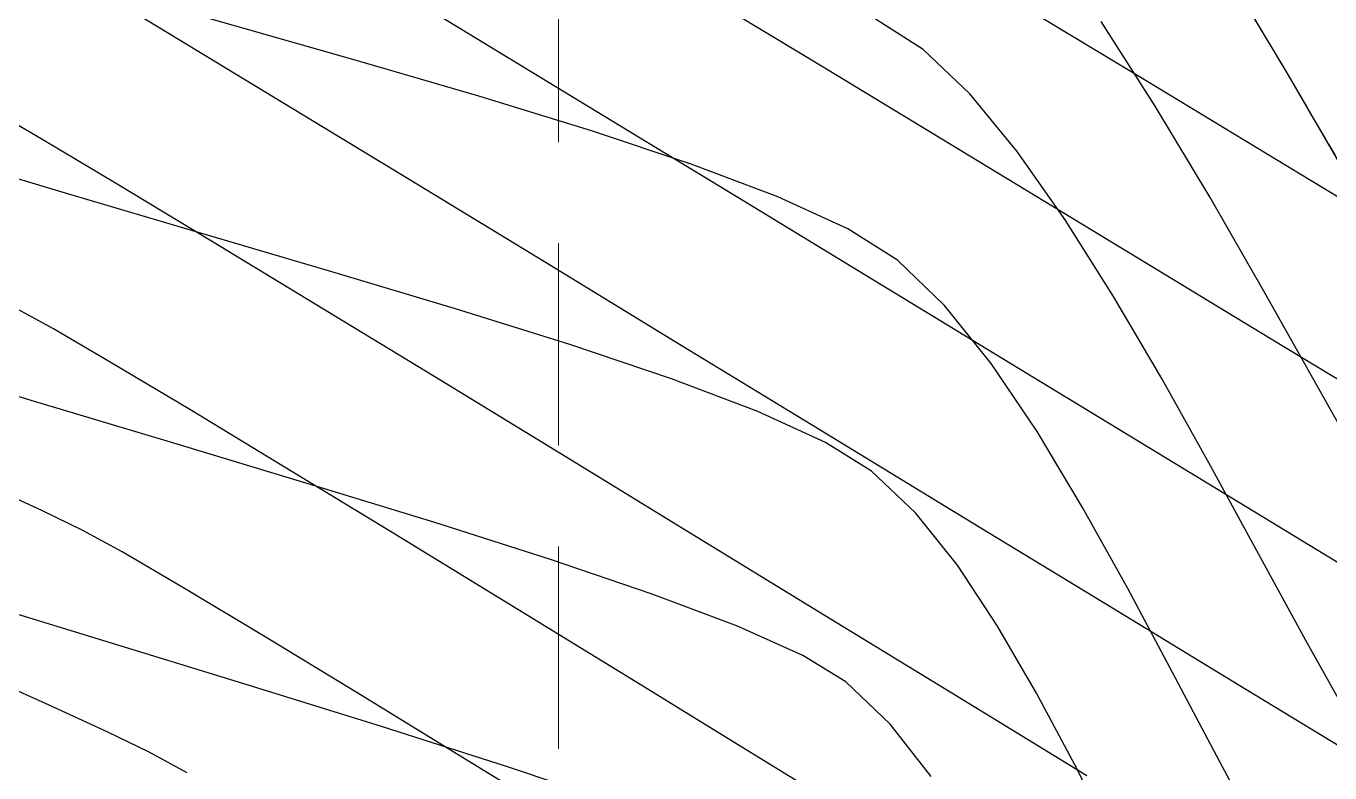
# Model space of a CAD drawing. Header units: inches. Extents: x 2547543 to 2548696, y 7125653 to 7126375.
# Drawn here: x 2547839.05 to 2547864.85, y 7125817.9 to 7125832.67 of the extents above; entities that cross this region are included whole.
import ezdxf

# ---------------------------------------------------------------- set-up
doc = ezdxf.new("R2010")
doc.units = ezdxf.units.IN
doc.header["$MEASUREMENT"] = 0
doc.linetypes.add('DASHED2', pattern=[0.375, 0.25, -0.125])
doc.linetypes.add('HIDDEN', pattern=[0.375, 0.25, -0.125])
for name, color, linetype in [('CONT-MJR', 6, 'Continuous'), ('CONT-MNR', 14, 'Continuous'), ('GRID', 254, 'HIDDEN'), ('V-100YR-LINE', 2, 'DASHED2'), ('V-TOPO-MAJR-E', 6, 'Continuous'), ('V-TOPO-MINR-E', 14, 'Continuous')]:
    doc.layers.add(name, color=color, linetype=linetype)

msp = doc.modelspace()

# ---------------------------------------------------------------- linework, layer by layer
at = {"layer": 'CONT-MJR', "color": 35, "elevation": 570}
for points in [[(2547843.195554235, 7125832.673972107), (2547840.71313932, 7125833.385446154)], [(2547845.647439211, 7125831.973374998), (2547843.195554235, 7125832.673972107)], [(2547850.214643662, 7125830.60789054), (2547848.007550327, 7125831.284424564)], [(2547852.207475293, 7125829.94454266), (2547850.214643662, 7125830.60789054)], [(2547859.954240448, 7125823.150860582), (2547859.052887005, 7125824.652794752)], [(2547860.847474223, 7125821.544362344), (2547859.954240448, 7125823.150860582)], [(2547863.490605445, 7125816.587382806), (2547862.614441931, 7125818.213633496)]]:
    msp.add_lwpolyline(points, dxfattribs=at)
at = {"layer": 'CONT-MJR', "color": 35, "extrusion": (-0.2802191618891557, -0.9599360506357386, 0), "elevation": -7554298.173963821}
msp.add_lwpolyline([(448976.6837030191, 570.0000000000009), (448974.2250901614, 570.0000000000009)], dxfattribs=at)
at = {"layer": 'CONT-MJR', "color": 35, "extrusion": (0.353698160013772, 0.9353596161920144, 0), "elevation": 7566384.199748028}
msp.add_lwpolyline([(137233.0410515615, 570.0000000000009), (137234.8770577107, 570.0000000000009)], dxfattribs=at)
at = {"layer": 'CONT-MJR', "color": 35, "extrusion": (-0.4176889770766263, -0.90859007172029, 0), "elevation": -7538668.249938413}
msp.add_lwpolyline([(-661424.0493748873, 570.0000000000009), (-661425.5688461028, 570.0000000000009)], dxfattribs=at)
at = {"layer": 'CONT-MJR', "color": 35, "extrusion": (0.5331262517232399, 0.8460356964830318, 0), "elevation": 7387033.962680791}
msp.add_lwpolyline([(1643388.624966149, 570), (1643389.786362762, 570)], dxfattribs=at)
at = {"layer": 'CONT-MJR', "color": 35, "extrusion": (0.6919763736466956, 0.7219201467716281, 0), "elevation": 6907335.180170271}
msp.add_lwpolyline([(3091554.569511886, 570.0000000000009), (3091555.861900246, 570.0000000000009)], dxfattribs=at)
at = {"layer": 'CONT-MJR', "color": 35, "extrusion": (0.7793508417049683, 0.626587795551236, 0), "elevation": 6450630.993225584}
msp.add_lwpolyline([(3957061.675161, 570), (3957063.145405331, 570)], dxfattribs=at)
at = {"layer": 'CONT-MJR', "color": 35, "extrusion": (0.8286972239959411, 0.5596971600262243, 0), "elevation": 6099707.545274466}
msp.add_lwpolyline([(4479121.632404888, 570), (4479123.259513204, 570)], dxfattribs=at)
at = {"layer": 'CONT-MJR', "color": 35, "extrusion": (0.8823771196779454, 0.4705428977987586, 0), "elevation": 5601178.834615598}
msp.add_lwpolyline([(5088782.179664593, 570.0000000000009), (5088784.063294973, 570.0000000000009)], dxfattribs=at)
at = {"layer": 'CONT-MJR', "color": 35, "extrusion": (0.8843937245435838, 0.4667416201582281, 0), "elevation": 5579229.645195961}
msp.add_lwpolyline([(5112835.385770627, 570), (5112837.272550748, 570)], dxfattribs=at)
at = {"layer": 'CONT-MNR', "color": 35, "extrusion": (0.858466096229348, 0.5128703165759779, 0), "elevation": 5841882.447348181}
msp.add_lwpolyline([(4810561.188259648, 567), (4810563.429065419, 567)], dxfattribs=at)
at = {"layer": 'CONT-MNR', "color": 35, "extrusion": (0.5390615737348736, 0.8422663591302229, 0), "elevation": 7375300.447389161}
msp.add_lwpolyline([(1695288.258279049, 569), (1695289.509920376, 569)], dxfattribs=at)
at = {"layer": 'CONT-MNR', "color": 35, "extrusion": (0.8418662916761335, 0.5396861559642562, 0), "elevation": 5990671.012254829}
msp.add_lwpolyline([(4623951.476401595, 568), (4623953.461190202, 568)], dxfattribs=at)
at = {"layer": 'CONT-MNR', "color": 35}
for points, elevation in [([(2547857.721048397, 7125831.333385199), (2547856.796960207, 7125832.211756127)], 569), ([(2547859.610685857, 7125828.842934934), (2547858.660430027, 7125830.194873598)], 569), ([(2547860.567396644, 7125827.324282817), (2547859.610685857, 7125828.842934934)], 569), ([(2547845.098317881, 7125827.81428948), (2547842.526749127, 7125828.571625377)], 571), ([(2547847.543868005, 7125827.079390003), (2547845.098317881, 7125827.81428948)], 571), ([(2547862.482506126, 7125823.973692659), (2547861.526143148, 7125825.685630855)], 569), ([(2547854.864523416, 7125824.438117142), (2547853.523727205, 7125825.046290517)], 571), ([(2547844.630507984, 7125823.619047601), (2547841.971583332, 7125824.420529102)], 572), ([(2547847.133451165, 7125822.850362143), (2547844.630507984, 7125823.619047601)], 572), ([(2547849.422170498, 7125822.12023136), (2547847.133451165, 7125822.850362143)], 572), ([(2547851.438423608, 7125821.434413879), (2547849.422170498, 7125822.12023136)], 572), ([(2547864.370404544, 7125820.516812006), (2547863.432066339, 7125822.23518184)], 569), ([(2547840.410470893, 7125820.564323656), (2547837.368784664, 7125821.496175519)], 573), ([(2547853.123968121, 7125820.798668329), (2547851.438423608, 7125821.434413879)], 572), ([(2547843.336130227, 7125819.668695107), (2547840.410470893, 7125820.564323656)], 573)]:
    msp.add_lwpolyline(points, dxfattribs=dict(at, elevation=elevation))
at = {"layer": 'CONT-MNR', "color": 35, "extrusion": (0.863310701623858, 0.5046727974259383, 0), "elevation": 5795811.700418236}
msp.add_lwpolyline([(4865966.896535756, 567.0000000000009), (4865969.195126493, 567.0000000000009)], dxfattribs=at)
at = {"layer": 'CONT-MNR', "color": 35, "extrusion": (0.7713368405415495, 0.6364271194908182, 0), "elevation": 6500328.834186627}
msp.add_lwpolyline([(3874889.000622159, 569.0000000000005), (3874890.476646045, 569.0000000000005)], dxfattribs=at)
at = {"layer": 'CONT-MNR', "color": 35, "extrusion": (0.8576224460963618, 0.5142798265066337, 0), "elevation": 5849774.29739226}
msp.add_lwpolyline([(4800956.864769954, 568.0000000000005), (4800958.977408129, 568.0000000000005)], dxfattribs=at)
at = {"layer": 'CONT-MNR', "color": 35, "extrusion": (-0.2867140753971263, -0.9580161997425571, 0), "elevation": -7557161.509797615}
msp.add_lwpolyline([(397796.3153689033, 571.0000000000009), (397793.5561230828, 571.0000000000009)], dxfattribs=at)
at = {"layer": 'CONT-MNR', "color": 35, "extrusion": (0.2822778874020002, 0.9593326817553252, 0), "elevation": 7555239.839229813}
msp.add_lwpolyline([(-432764.768689279, 571.0000000000009), (-432762.0193620704, 571.0000000000009)], dxfattribs=at)
at = {"layer": 'CONT-MNR', "color": 35, "extrusion": (0.866934901512468, 0.498421384512711, 0), "elevation": 5760496.602823136}
msp.add_lwpolyline([(4907718.772357862, 568.0000000000009), (4907720.961574322, 568.0000000000009)], dxfattribs=at)
at = {"layer": 'CONT-MNR', "color": 35, "extrusion": (0.8631210953409792, 0.5049970047212046, 0), "elevation": 5797633.65863082}
msp.add_lwpolyline([(4863788.031843902, 569), (4863789.930363093, 569)], dxfattribs=at)
at = {"layer": 'CONT-MNR', "color": 35, "extrusion": (0.8715693596234103, 0.4902722216948849, 0), "elevation": 5714235.042255009}
msp.add_lwpolyline([(4961503.862557568, 568.0000000000005), (4961506.075936575, 568.0000000000005)], dxfattribs=at)
at = {"layer": 'CONT-MNR', "color": 35, "extrusion": (0.2993068966776793, 0.9541568956944017, 0), "elevation": 7561745.386888854}
msp.add_lwpolyline([(-298239.4817866972, 571.0000000000009), (-298237.1137657096, 571.0000000000009)], dxfattribs=at)
at = {"layer": 'CONT-MNR', "color": 35, "extrusion": (-0.3195423185761477, -0.9475720060443849, 0), "elevation": -7566379.422277449}
msp.add_lwpolyline([(137270.1937050736, 571), (137268.0690021128, 571)], dxfattribs=at)
at = {"layer": 'CONT-MNR', "color": 35, "extrusion": (-0.2907833899560058, -0.9567889109546021, 0), "elevation": -7558779.903666629}
msp.add_lwpolyline([(365672.6855780545, 572.0000000000005), (365669.7631356672, 572.0000000000005)], dxfattribs=at)
at = {"layer": 'CONT-MNR', "color": 35, "extrusion": (0.3536415481261816, 0.93538102153022, 0), "elevation": 7566388.375574491}
msp.add_lwpolyline([(136773.969313175, 571.0000000000009), (136775.7943305308, 571.0000000000009)], dxfattribs=at)
at = {"layer": 'CONT-MNR', "color": 35, "extrusion": (-0.287832238009406, -0.9576808459828863, 0), "elevation": -7557616.616152951}
msp.add_lwpolyline([(388977.4641536598, 572.0000000000009), (388974.5856751341, 572.0000000000009)], dxfattribs=at)
at = {"layer": 'CONT-MNR', "color": 35, "extrusion": (0.872223571041419, 0.489107393237676, 0), "elevation": 5707601.520134175}
msp.add_lwpolyline([(4969131.299585145, 568), (4969133.484187232, 568)], dxfattribs=at)
at = {"layer": 'CONT-MNR', "color": 35, "extrusion": (-0.527137848650729, -0.8497797882509804, 0), "elevation": -7398452.314096015}
msp.add_lwpolyline([(-1591175.12081486, 571), (-1591176.19690292, 571)], dxfattribs=at)
at = {"layer": 'CONT-MNR', "color": 35, "extrusion": (0.8776234605167949, 0.4793506665798287, 0), "elevation": 5651832.360538037}
msp.add_lwpolyline([(5032468.734552438, 569.0000000000005), (5032470.715482641, 569.0000000000005)], dxfattribs=at)
at = {"layer": 'CONT-MNR', "color": 35, "extrusion": (0.6908804340383565, 0.7229690352034258, 0), "elevation": 6912013.715388634}
msp.add_lwpolyline([(3081070.253327969, 571.0000000000009), (3081071.454434698, 571.0000000000009)], dxfattribs=at)
at = {"layer": 'CONT-MNR', "color": 35, "extrusion": (0.7809943184592159, 0.6245381289676596, 0), "elevation": 6440209.755220346}
msp.add_lwpolyline([(3973992.35933961, 571), (3973993.686007527, 571)], dxfattribs=at)
at = {"layer": 'CONT-MNR', "color": 35, "extrusion": (0.8337340864391201, 0.5521661644011934, 0), "elevation": 6058873.42969639}
msp.add_lwpolyline([(4534198.567034082, 571.0000000000005), (4534200.009510388, 571.0000000000005)], dxfattribs=at)
at = {"layer": 'CONT-MNR', "color": 35, "extrusion": (-0.4082839233354899, -0.9128549928360911, 0), "elevation": -7545088.563655934}
msp.add_lwpolyline([(-583536.2070667548, 572), (-583537.6274386081, 572)], dxfattribs=at)
at = {"layer": 'CONT-MNR', "color": 35, "extrusion": (0.8647162703670055, 0.5022606611736338, 0), "elevation": 5782193.970265433}
msp.add_lwpolyline([(4882122.669636114, 571), (4882124.207002608, 571)], dxfattribs=at)
at = {"layer": 'CONT-MNR', "color": 35, "extrusion": (0.8729904375562261, 0.487737322680343, 0), "elevation": 5699789.852323927}
msp.add_lwpolyline([(4978082.732554344, 569), (4978084.624345096, 569)], dxfattribs=at)
at = {"layer": 'CONT-MNR', "color": 35, "extrusion": (-0.5208995930628063, -0.8536179554970729, 0), "elevation": -7409904.417225769}
msp.add_lwpolyline([(-1536941.575744355, 572.0000000000005), (-1536942.570803308, 572.0000000000005)], dxfattribs=at)
at = {"layer": 'CONT-MNR', "color": 35, "extrusion": (-0.2962223804187489, -0.9551189985227234, 0), "elevation": -7560733.963580139}
msp.add_lwpolyline([(322669.1835218375, 573), (322666.3109018919, 573)], dxfattribs=at)
at = {"layer": 'CONT-MNR', "color": 35, "extrusion": (0.6930897518862641, 0.7208512993886028, 0), "elevation": 6902548.767162062}
msp.add_lwpolyline([(3102206.614273379, 572.0000000000009), (3102207.826149474, 572.0000000000009)], dxfattribs=at)
at = {"layer": 'CONT-MNR', "color": 35, "extrusion": (0.8823056112190131, 0.4706769682185905, 0), "elevation": 5601949.437157252}
msp.add_lwpolyline([(5087930.329664153, 571.0000000000009), (5087931.934949843, 571.0000000000009)], dxfattribs=at)
at = {"layer": 'CONT-MNR', "color": 35, "extrusion": (0.3044698129142221, 0.9525219855856234, 0), "elevation": 7563241.308475188}
msp.add_lwpolyline([(-257285.3048077053, 573), (-257282.6846163394, 573)], dxfattribs=at)
at = {"layer": 'CONT-MNR', "color": 35, "extrusion": (0.7873836499622765, 0.616463289881955, 0), "elevation": 6398946.00772243}
msp.add_lwpolyline([(4040092.168301109, 572), (4040093.482946292, 572)], dxfattribs=at)
at = {"layer": 'CONT-MNR', "color": 35, "extrusion": (-0.3196717805561062, -0.9475283387403718, 0), "elevation": -7566389.801402727}
msp.add_lwpolyline([(136238.0966219511, 573), (136235.7938440456, 573)], dxfattribs=at)
at = {"layer": 'CONT-MNR', "color": 35, "extrusion": (0.890757330685276, 0.4544792380631286, 0), "elevation": 5508061.155410126}
msp.add_lwpolyline([(5189423.647330621, 571.0000000000005), (5189425.29036163, 571.0000000000005)], dxfattribs=at)
at = {"layer": 'GRID', "color": 252, "linetype": 'HIDDEN', "lineweight": 0, "ltscale": 16}
msp.add_line((2547849.583313598, 7126356.376313465), (2547849.583313598, 7125726.296813901), dxfattribs=at)
at = {"layer": 'V-100YR-LINE', "color": 5}
for p, q in [((2547863.979674904, 7125831.784128784, 567), (2547862.830432138, 7125833.707784567, 567)), ((2547865.13971112, 7125829.799730804, 567), (2547863.979674904, 7125831.784128784, 567))]:
    msp.add_line(p, q, dxfattribs=at)
at = {"layer": 'V-TOPO-MAJR-E', "color": 35}
for points, elevation in [([(2547861.210433035, 7125831.58889499), (2547858.027370131, 7125833.514921702)], 565), ([(2547864.260640943, 7125829.743620041), (2547861.210433035, 7125831.58889499)], 565), ([(2547867.114499602, 7125828.01778677), (2547864.260640943, 7125829.743620041)], 565), ([(2547842.283076048, 7125825.086249017), (2547840.74546051, 7125826.006172646)], 570)]:
    msp.add_lwpolyline(points, dxfattribs=dict(at, elevation=elevation))
at = {"layer": 'V-TOPO-MAJR-E', "color": 35, "extrusion": (0.4818199238353705, 0.8762702556833012, 0), "elevation": 7471749.845386141}
msp.add_lwpolyline([(1200769.220329695, 570.0000000000009), (1200770.033500141, 570.0000000000009)], dxfattribs=at)
at = {"layer": 'V-TOPO-MAJR-E', "color": 35, "extrusion": (0.5046168293688506, 0.8633434169076223, 0), "elevation": 7437718.291169338}
msp.add_lwpolyline([(1396150.1909466, 570), (1396151.529642812, 570)], dxfattribs=at)
at = {"layer": 'V-TOPO-MAJR-E', "color": 35, "extrusion": (-0.5179115068914856, -0.8554342002921037, 0), "elevation": -7415231.320226597}
msp.add_lwpolyline([(-1511033.21021075, 570.0000000000005), (-1511035.382370811, 570.0000000000005)], dxfattribs=at)
at = {"layer": 'V-TOPO-MAJR-E', "color": 35, "extrusion": (-0.5205087019373538, -0.8538563645060515, 0), "elevation": -7410605.188356622}
msp.add_lwpolyline([(-1533557.964840149, 570), (-1533560.444563964, 570)], dxfattribs=at)
at = {"layer": 'V-TOPO-MAJR-E', "color": 35, "extrusion": (-0.5220628182224024, -0.8529070370384353, 0), "elevation": -7407800.098528315}
msp.add_lwpolyline([(-1547048.34787639, 570), (-1547051.06233331, 570)], dxfattribs=at)
at = {"layer": 'V-TOPO-MAJR-E', "color": 35, "extrusion": (0.5229494166342544, 0.852363717929085, 0), "elevation": 7406187.422170615}
msp.add_lwpolyline([(1554747.508153041, 570), (1554750.384500654, 570)], dxfattribs=at)
at = {"layer": 'V-TOPO-MAJR-E', "color": 35, "extrusion": (-0.5233441172402563, -0.8521214320447625, 0), "elevation": -7405466.574974881}
msp.add_lwpolyline([(-1558174.416474674, 570), (-1558177.381865144, 570)], dxfattribs=at)
at = {"layer": 'V-TOPO-MAJR-E', "color": 35, "extrusion": (-0.523320296264088, -0.8521360616228298, 0), "elevation": -7405510.130329746}
msp.add_lwpolyline([(-1557964.416923424, 570), (-1557967.398506769, 570)], dxfattribs=at)
at = {"layer": 'V-TOPO-MINR-E', "color": 35, "extrusion": (-0.5189128205084235, -0.8548271665734499, 0), "elevation": -7413466.111997975}
msp.add_lwpolyline([(-1519716.532374989, 567), (-1519719.712373882, 567)], dxfattribs=at)
at = {"layer": 'V-TOPO-MINR-E', "color": 35, "extrusion": (-0.5168334288765126, -0.8560859809597088, 0), "elevation": -7417147.460668763}
msp.add_lwpolyline([(-1501676.114352534, 564), (-1501679.678715443, 564)], dxfattribs=at)
at = {"layer": 'V-TOPO-MINR-E', "color": 35, "extrusion": (-0.5161701200657192, -0.856486081119443, 0), "elevation": -7418296.217575666}
msp.add_lwpolyline([(-1495950.979163799, 568), (-1495953.282257345, 568)], dxfattribs=at)
at = {"layer": 'V-TOPO-MINR-E', "color": 35}
for points, elevation in [([(2547854.883958302, 7125831.819702833), (2547851.853825667, 7125833.657976102)], 566), ([(2547843.941771921, 7125831.268738738), (2547841.657618306, 7125832.652501975)], 568), ([(2547846.472384874, 7125829.73074987), (2547843.941771921, 7125831.268738738)], 568), ([(2547853.431340731, 7125829.097808078), (2547850.491996766, 7125830.885374736)], 567), ([(2547856.389398405, 7125827.298428216), (2547853.431340731, 7125829.097808078)], 567), ([(2547863.68878351, 7125826.478750603), (2547860.859171979, 7125828.194606342)], 566), ([(2547847.132378841, 7125825.731925473), (2547844.799043569, 7125827.153977508)], 569), ([(2547854.891712658, 7125824.598924783), (2547852.012481954, 7125826.355093361)], 568), ([(2547849.626204237, 7125824.208547171), (2547847.132378841, 7125825.731925473)], 569), ([(2547862.116898741, 7125823.815959617), (2547859.304980753, 7125825.525167833)], 567), ([(2547864.763963333, 7125822.208736249), (2547862.116898741, 7125823.815959617)], 567), ([(2547839.372281373, 7125823.081487123), (2547838.236716208, 7125823.606954652)], 571), ([(2547854.861848713, 7125821.005518992), (2547852.222150586, 7125822.620769409)], 569), ([(2547842.145317101, 7125821.568976602), (2547840.943793138, 7125822.271687447)], 571), ([(2547843.71212915, 7125820.62877829), (2547842.145317101, 7125821.568976602)], 571), ([(2547863.184612894, 7125819.546052128), (2547860.542904838, 7125821.153654635)], 568), ([(2547839.504299988, 7125819.235597602), (2547838.046456581, 7125819.888640029)], 572), ([(2547847.685216198, 7125818.203160489), (2547845.580128958, 7125819.492902818)], 571), ([(2547840.662555433, 7125818.703487033), (2547839.504299988, 7125819.235597602)], 572), ([(2547842.235981805, 7125817.897002529), (2547841.4661663, 7125818.31669804)], 572)]:
    msp.add_lwpolyline(points, dxfattribs=dict(at, elevation=elevation))
at = {"layer": 'V-TOPO-MINR-E', "color": 35, "extrusion": (0.519356167479539, 0.8545578806031602, 0), "elevation": 7412676.805776674}
msp.add_lwpolyline([(1523558.502201078, 567), (1523561.848307043, 567)], dxfattribs=at)
at = {"layer": 'V-TOPO-MINR-E', "color": 35, "extrusion": (-0.5187209210312971, -0.8549436274307464, 0), "elevation": -7413810.136459116}
msp.add_lwpolyline([(-1518042.214374004, 566), (-1518045.747971923, 566)], dxfattribs=at)
at = {"layer": 'V-TOPO-MINR-E', "color": 35, "extrusion": (0.5046445215060352, 0.8633272304948715, 0), "elevation": 7437676.628721785}
msp.add_lwpolyline([(1396392.208151072, 569.0000000000009), (1396393.491190685, 569.0000000000009)], dxfattribs=at)
at = {"layer": 'V-TOPO-MINR-E', "color": 35, "extrusion": (-0.5126120361992763, -0.8586203470356568, 0), "elevation": -7424436.122699535}
msp.add_lwpolyline([(-1465158.000869189, 569), (-1465159.749779357, 569)], dxfattribs=at)
at = {"layer": 'V-TOPO-MINR-E', "color": 35, "extrusion": (0.5186676733856019, 0.8549759321669627, 0), "elevation": 7413904.667082156}
msp.add_lwpolyline([(1517577.017539715, 566.0000000000009), (1517580.472826049, 566.0000000000009)], dxfattribs=at)
at = {"layer": 'V-TOPO-MINR-E', "color": 35, "extrusion": (-0.5201113538168932, -0.8540984601500923, 0), "elevation": -7411324.078394907}
msp.add_lwpolyline([(-1530110.024351992, 568.0000000000009), (-1530113.199566218, 568.0000000000009)], dxfattribs=at)
at = {"layer": 'V-TOPO-MINR-E', "color": 35, "extrusion": (-0.5166428473054336, -0.8562010093010486, 0), "elevation": -7417466.199571655}
msp.add_lwpolyline([(-1500042.815435797, 569.0000000000005), (-1500044.961249082, 569.0000000000005)], dxfattribs=at)
at = {"layer": 'V-TOPO-MINR-E', "color": 35, "extrusion": (-0.518981082199955, -0.854785725383013, 0), "elevation": -7413338.583851796}
msp.add_lwpolyline([(-1520308.123227279, 569.0000000000009), (-1520310.596918532, 569.0000000000009)], dxfattribs=at)
at = {"layer": 'V-TOPO-MINR-E', "color": 35, "extrusion": (-0.5205433615810009, -0.8538352351091816, 0), "elevation": -7410549.072636617}
msp.add_lwpolyline([(-1533855.782821859, 568), (-1533859.095113717, 568)], dxfattribs=at)
at = {"layer": 'V-TOPO-MINR-E', "color": 35, "extrusion": (-0.5196386038174368, -0.8543861664509, 0), "elevation": -7412172.805209581}
msp.add_lwpolyline([(-1525998.282706107, 567), (-1526001.695193882, 567)], dxfattribs=at)
at = {"layer": 'V-TOPO-MINR-E', "color": 35, "extrusion": (-0.5182207108976902, -0.8552469203666814, 0), "elevation": -7414696.883090609}
msp.add_lwpolyline([(-1513695.194840217, 566), (-1513698.290205532, 566)], dxfattribs=at)
at = {"layer": 'V-TOPO-MINR-E', "color": 35, "extrusion": (-0.5206797893134265, -0.8537520465571523, 0), "elevation": -7410303.882957464}
msp.add_lwpolyline([(-1535033.16673241, 568.0000000000009), (-1535036.522722255, 568.0000000000009)], dxfattribs=at)
at = {"layer": 'V-TOPO-MINR-E', "color": 35, "extrusion": (-0.5217768327916031, -0.8530820222944354, 0), "elevation": -7408321.434732184}
msp.add_lwpolyline([(-1544562.231920231, 569.0000000000009), (-1544565.274941044, 569.0000000000009)], dxfattribs=at)
at = {"layer": 'V-TOPO-MINR-E', "color": 35, "extrusion": (-0.4351882258919745, -0.900339495993037, 0), "elevation": -7524449.65800252}
msp.add_lwpolyline([(-807153.0006805612, 571), (-807153.8885414368, 571)], dxfattribs=at)
at = {"layer": 'V-TOPO-MINR-E', "color": 35, "extrusion": (-0.4808185583943343, -0.8768201149058992, 0), "elevation": -7473113.512672679}
msp.add_lwpolyline([(-1192229.402948345, 571), (-1192230.283557192, 571)], dxfattribs=at)
at = {"layer": 'V-TOPO-MINR-E', "color": 35, "extrusion": (-0.520403662286661, -0.8539203875529796, 0), "elevation": -7410799.918685345}
msp.add_lwpolyline([(-1532633.362933388, 568), (-1532636.625543138, 568)], dxfattribs=at)
at = {"layer": 'V-TOPO-MINR-E', "color": 35, "extrusion": (-0.5183067984044258, -0.855194751344835, 0), "elevation": -7414541.380504987}
msp.add_lwpolyline([(-1514438.690771317, 567.0000000000009), (-1514441.521731352, 567.0000000000009)], dxfattribs=at)
at = {"layer": 'V-TOPO-MINR-E', "color": 35, "extrusion": (-0.5218238527732088, -0.8530532613365501, 0), "elevation": -7408236.288775317}
msp.add_lwpolyline([(-1544964.394683477, 569), (-1544967.471959951, 569)], dxfattribs=at)
at = {"layer": 'V-TOPO-MINR-E', "color": 35, "extrusion": (-0.5195571105801362, -0.8544357254033917, 0), "elevation": -7412306.035328225}
msp.add_lwpolyline([(-1525299.899774887, 571.0000000000009), (-1525302.086012838, 571.0000000000009)], dxfattribs=at)
at = {"layer": 'V-TOPO-MINR-E', "color": 35, "extrusion": (-0.5189369808049648, -0.8548124998811305, 0), "elevation": -7413420.048389783}
msp.add_lwpolyline([(-1519903.13739884, 568), (-1519905.98279525, 568)], dxfattribs=at)
at = {"layer": 'V-TOPO-MINR-E', "color": 35, "extrusion": (-0.5214018582332682, -0.8533112575320303, 0), "elevation": -7408999.541122096}
msp.add_lwpolyline([(-1541297.009453219, 569), (-1541300.00026594, 569)], dxfattribs=at)
at = {"layer": 'V-TOPO-MINR-E', "color": 35, "extrusion": (-0.4336929520134746, -0.9010607212468194, 0), "elevation": -7525775.878641734}
msp.add_lwpolyline([(-794657.3121541012, 572.0000000000005), (-794658.2040039483, 572.0000000000005)], dxfattribs=at)
at = {"layer": 'V-TOPO-MINR-E', "color": 35, "extrusion": (-0.5240722009351669, -0.8516738390997871, 0), "elevation": -7404129.089851664}
msp.add_lwpolyline([(-1564505.334864459, 571), (-1564508.009684609, 571)], dxfattribs=at)

doc.saveas('drawing.dxf')
